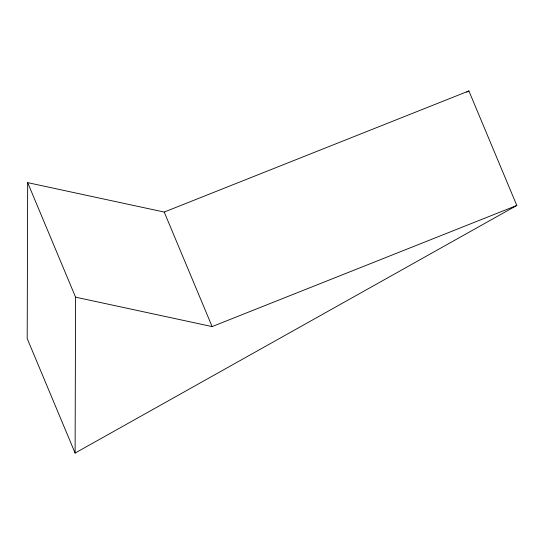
<?xml version="1.0" encoding="UTF-8"?>
<svg xmlns="http://www.w3.org/2000/svg" width="544" height="544" viewBox="0 0 544 544"><rect width="100%" height="100%" fill="white"/><g stroke="black" fill="none" stroke-linecap="round" stroke-linejoin="round"><path stroke-width="0.82" d="M27.669 182.634L27.2 338.538L75.106 453.064L516.8 205.462L468.894 90.936L164.22 212.058L27.669 182.634L75.575 297.16L75.106 453.064M466.67 92.181L468.894 90.936M75.575 297.16L212.126 326.584L516.8 205.462M164.22 212.058L212.126 326.584"/></g></svg>
